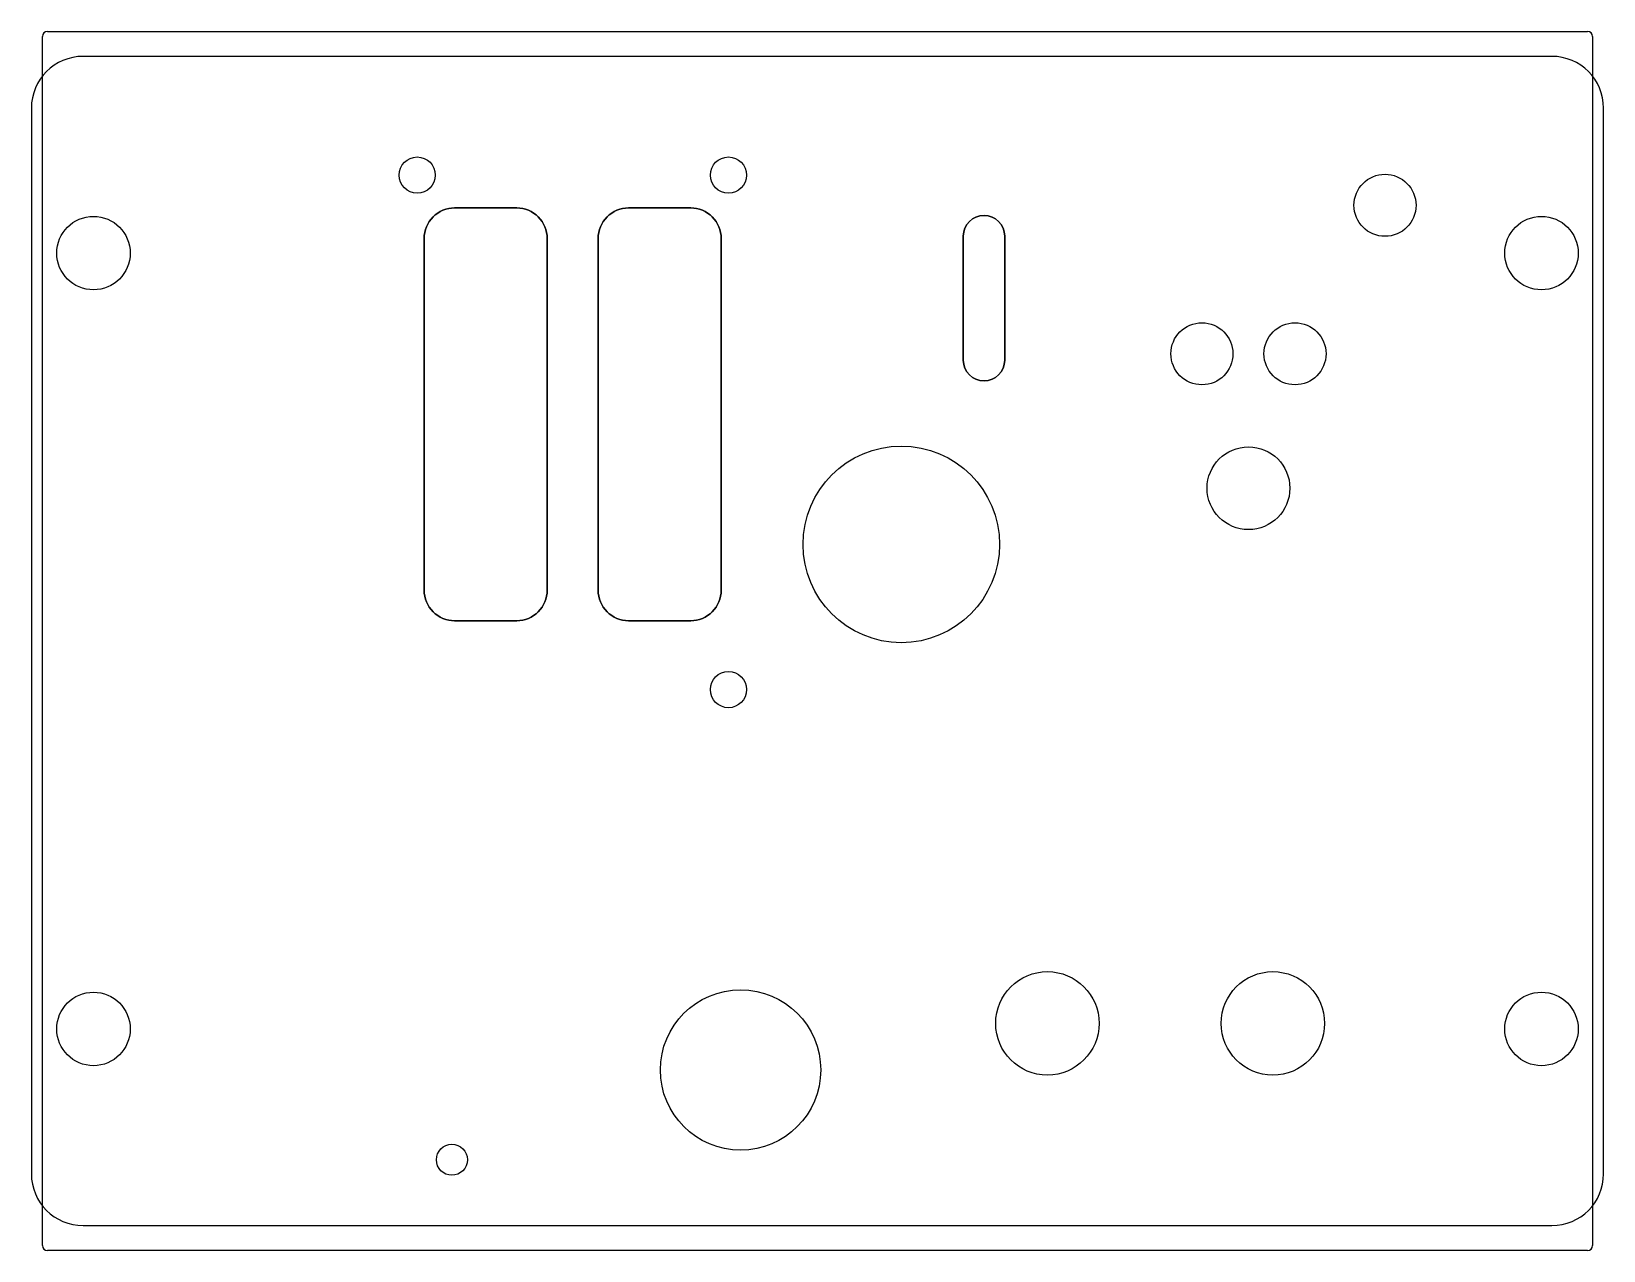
# Model space of a CAD drawing. Header units: millimetres. Extents: x -104 to 48, y -13 to 105.
import ezdxf

# ---------------------------------------------------------------- set-up
doc = ezdxf.new("R2010")
doc.units = ezdxf.units.MM
doc.layers.get('0').update_dxf_attribs({"linetype": 'CONTINUOUS'})

msp = doc.modelspace()

# ---------------------------------------------------------------- linework, layer by layer
for p, q in [((-102.5, -12.61), (-102.5, 104.24)), ((-102, 104.74), (46.88, 104.74)), ((47.38, 104.24), (47.38, -12.61)), ((43.45, 102.31), (-98.57, 102.31)), ((-103.56, 97.32), (-103.56, -5.69)), ((48.44, -5.69), (48.44, 97.32)), ((-98.57, -10.69), (43.45, -10.69)), ((46.88, -13.11), (-102, -13.11))]:
    msp.add_line(p, q)
for points in [[(-56.64, 87.67), (-62.64, 87.67, 0.414214), (-65.59, 84.72), (-65.59, 50.72, 0.414214), (-62.64, 47.77), (-56.64, 47.77, 0.414214), (-53.69, 50.72), (-53.69, 84.72, 0.414214)], [(-62.64, 87.67), (-56.64, 87.67, -0.414214), (-53.69, 84.72), (-53.69, 50.72, -0.414214), (-56.64, 47.77), (-62.64, 47.77, -0.414214), (-65.59, 50.72), (-65.59, 84.72, -0.414214)], [(-48.77, 84.72), (-48.77, 50.72, 0.414214), (-45.82, 47.77), (-39.82, 47.77, 0.414214), (-36.87, 50.72), (-36.87, 84.72, 0.414214), (-39.82, 87.67), (-45.82, 87.67, 0.414214)], [(-48.77, 50.72), (-48.77, 84.72, -0.414214), (-45.82, 87.67), (-39.82, 87.67, -0.414214), (-36.87, 84.72), (-36.87, 50.72, -0.414214), (-39.82, 47.77), (-45.82, 47.77, -0.414214)], [(-13.46, 84.95), (-13.46, 72.95, 1), (-9.46, 72.95), (-9.46, 84.95, 1)], [(-13.46, 72.95), (-13.46, 84.95, -1), (-9.46, 84.95), (-9.46, 72.95, -1)]]:
    msp.add_lwpolyline(points, format="xyb", close=True)
for centre, radius in [((-66.26, 90.85), 1.75), ((-36.17, 90.85), 1.75), ((27.31, 87.93), 3), ((27.31, 87.93), 3), ((-97.56, 83.31), 3.55), ((42.44, 83.31), 3.55), ((9.61, 73.58), 3), ((9.61, 73.58), 3), ((18.61, 73.58), 3), ((18.61, 73.58), 3), ((-19.46, 55.15), 9.5), ((-19.46, 55.15), 9.5), ((14.11, 60.58), 4), ((14.11, 60.58), 4), ((-36.17, 41.11), 1.75), ((-5.33, 8.85), 5), ((-5.33, 8.85), 5), ((16.47, 8.85), 5), ((16.47, 8.85), 5), ((-97.56, 8.31), 3.55), ((-35, 4.35), 7.75), ((-35, 4.35), 7.75), ((42.44, 8.31), 3.55), ((-62.91, -4.33), 1.5), ((-62.91, -4.33), 1.5)]:
    msp.add_circle(centre, radius)
for centre, major_axis, ratio, start_param, end_param in [((-102, 104.24), (-0.485, 0.121), 0.999353, 4.95743, 6.527922), ((46.88, 104.24), (0.485, 0.121), 0.999353, 6.038448, 7.60894), ((-98.55, 97.31), (-3.55, 3.55), 0.997265, 5.499157, 7.067214), ((43.43, 97.31), (3.55, 3.55), 0.997265, 5.499157, 7.067214), ((-98.55, -5.68), (-3.55, -3.55), 0.997265, 5.499157, 7.067214), ((43.43, -5.68), (3.55, -3.55), 0.997265, 5.499157, 7.067214), ((-102, -12.61), (-0.485, -0.121), 0.999353, 6.038448, 7.60894), ((46.88, -12.61), (0.485, -0.121), 0.999353, 4.95743, 6.527922)]:
    msp.add_ellipse(centre, major_axis=major_axis, ratio=ratio, start_param=start_param, end_param=end_param)

doc.saveas('drawing.dxf')
